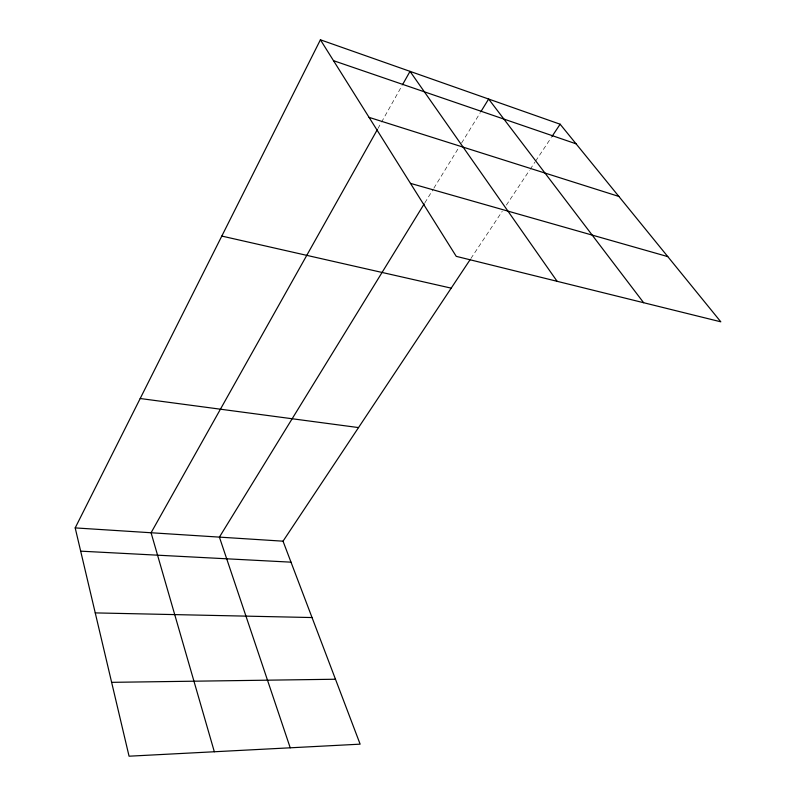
<?xml version="1.0" encoding="UTF-8"?>
<svg xmlns="http://www.w3.org/2000/svg" width="796" height="796" viewBox="0 0 796 796"><rect width="100%" height="100%" fill="white"/><g stroke="black" fill="none" stroke-linecap="round" stroke-linejoin="round"><path stroke-width="0.6" stroke-dasharray="3.98 2.98" d="M377.921 128.564L380.956 123.161M381.563 122.087L402.159 85.391M424.855 202.831L433.233 189.199M433.87 188.154L459.003 147.26M461.58 143.071L480.267 112.664M470.894 258.501L502.246 211.318M506.346 205.149L529.549 170.244M530.226 169.22L534.982 162.056M535.668 161.041L551.3 137.509"/><path stroke-width="1.19" d="M470.217 259.526L283.028 541.18L360.14 744.16L129.061 756.2L75.192 527.907L320.41 39.8L560.135 124.216L720.808 321.813L456.247 256.352L320.41 39.8M377.324 129.639L151.081 532.753L214.333 751.762M402.756 84.306L410.03 71.361L557.12 281.316M424.208 203.885L219.407 537.121L290.222 747.802M480.913 111.619L488.644 99.032L643.646 302.719M551.986 136.484L560.135 124.216M111.629 682.341L335.474 679.237M95.251 612.9L312.042 617.547M80.685 551.16L291.008 562.165M75.192 527.907L283.028 541.18M140.196 398.517L358.528 427.581M221.805 236.074L451.193 288.142M410.467 183.369L667.784 256.611M369.055 117.36L618.86 196.433M333.504 60.675L576.075 143.817"/></g></svg>
